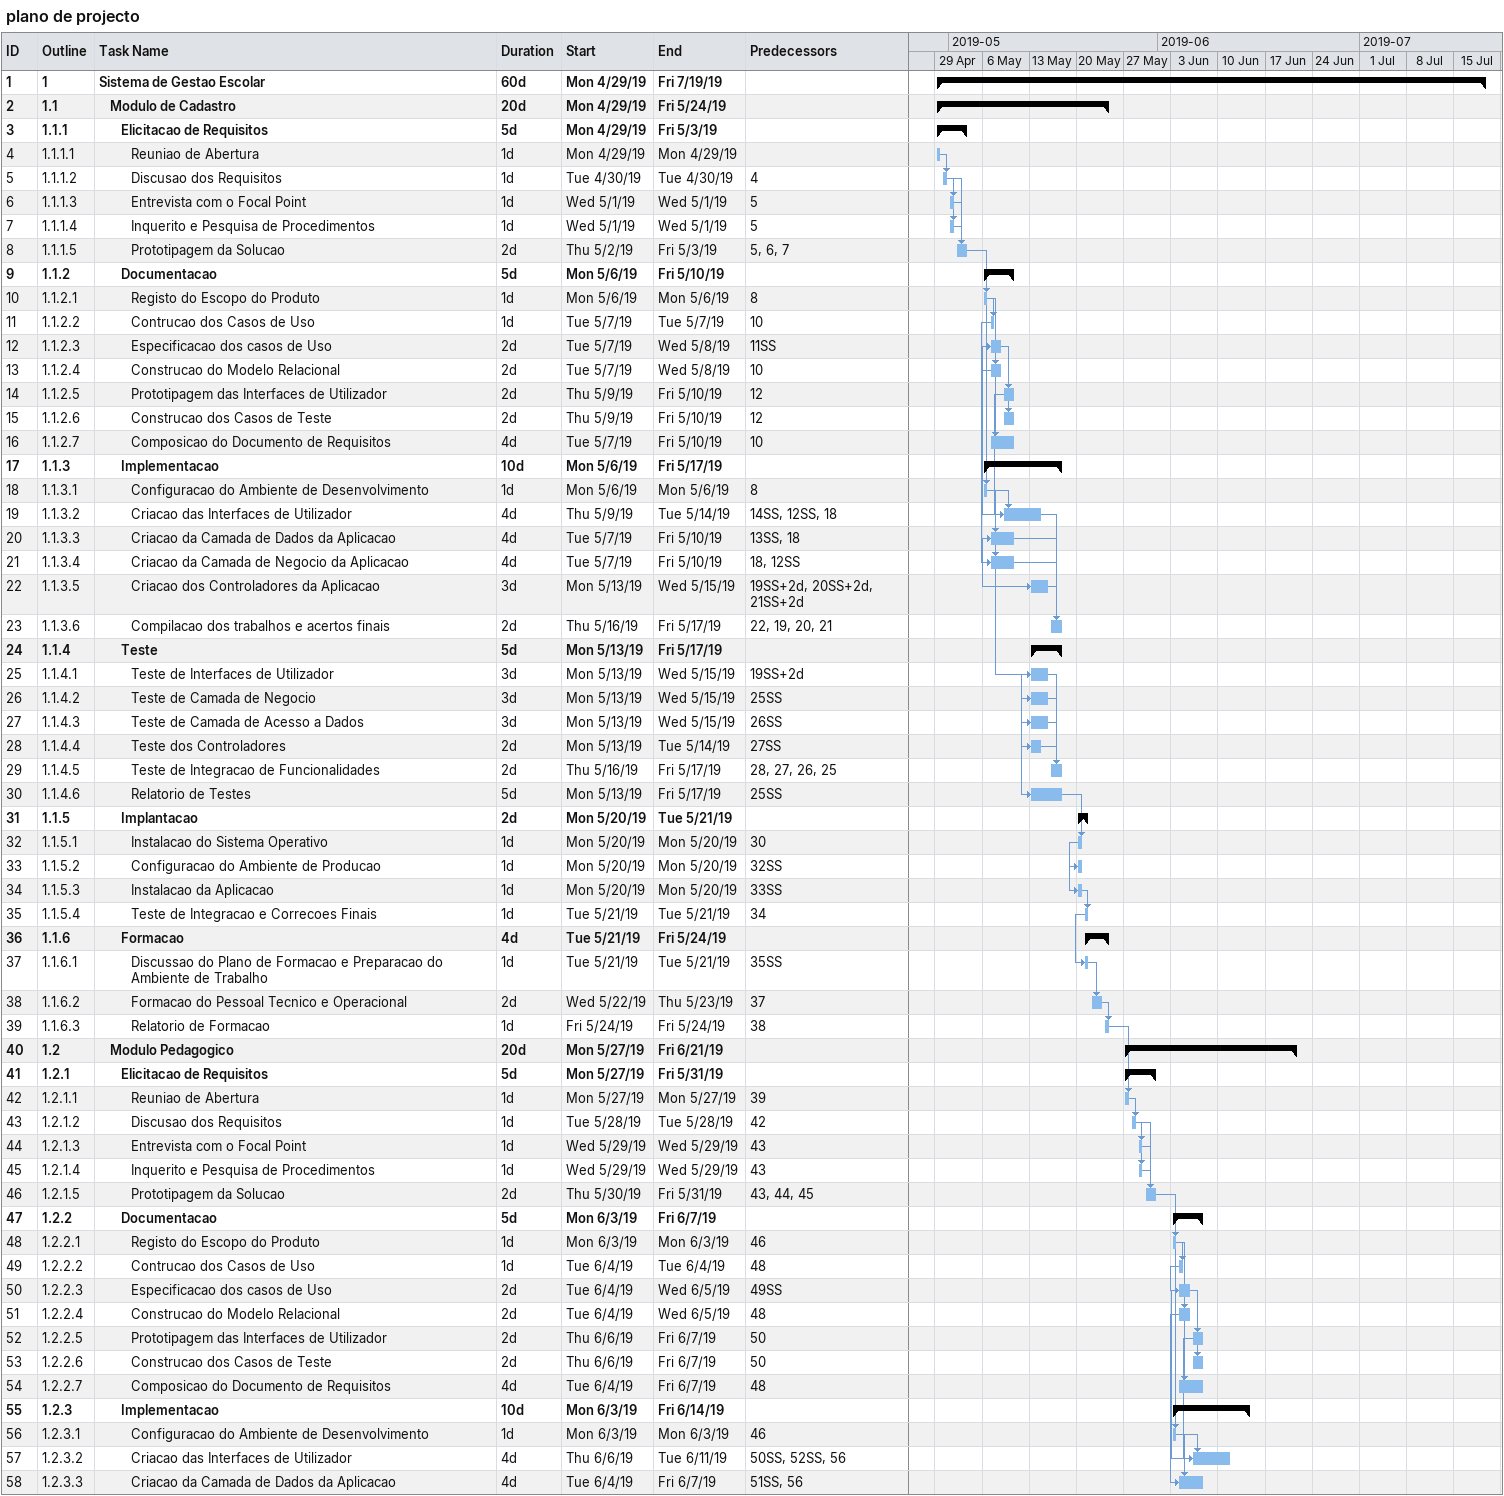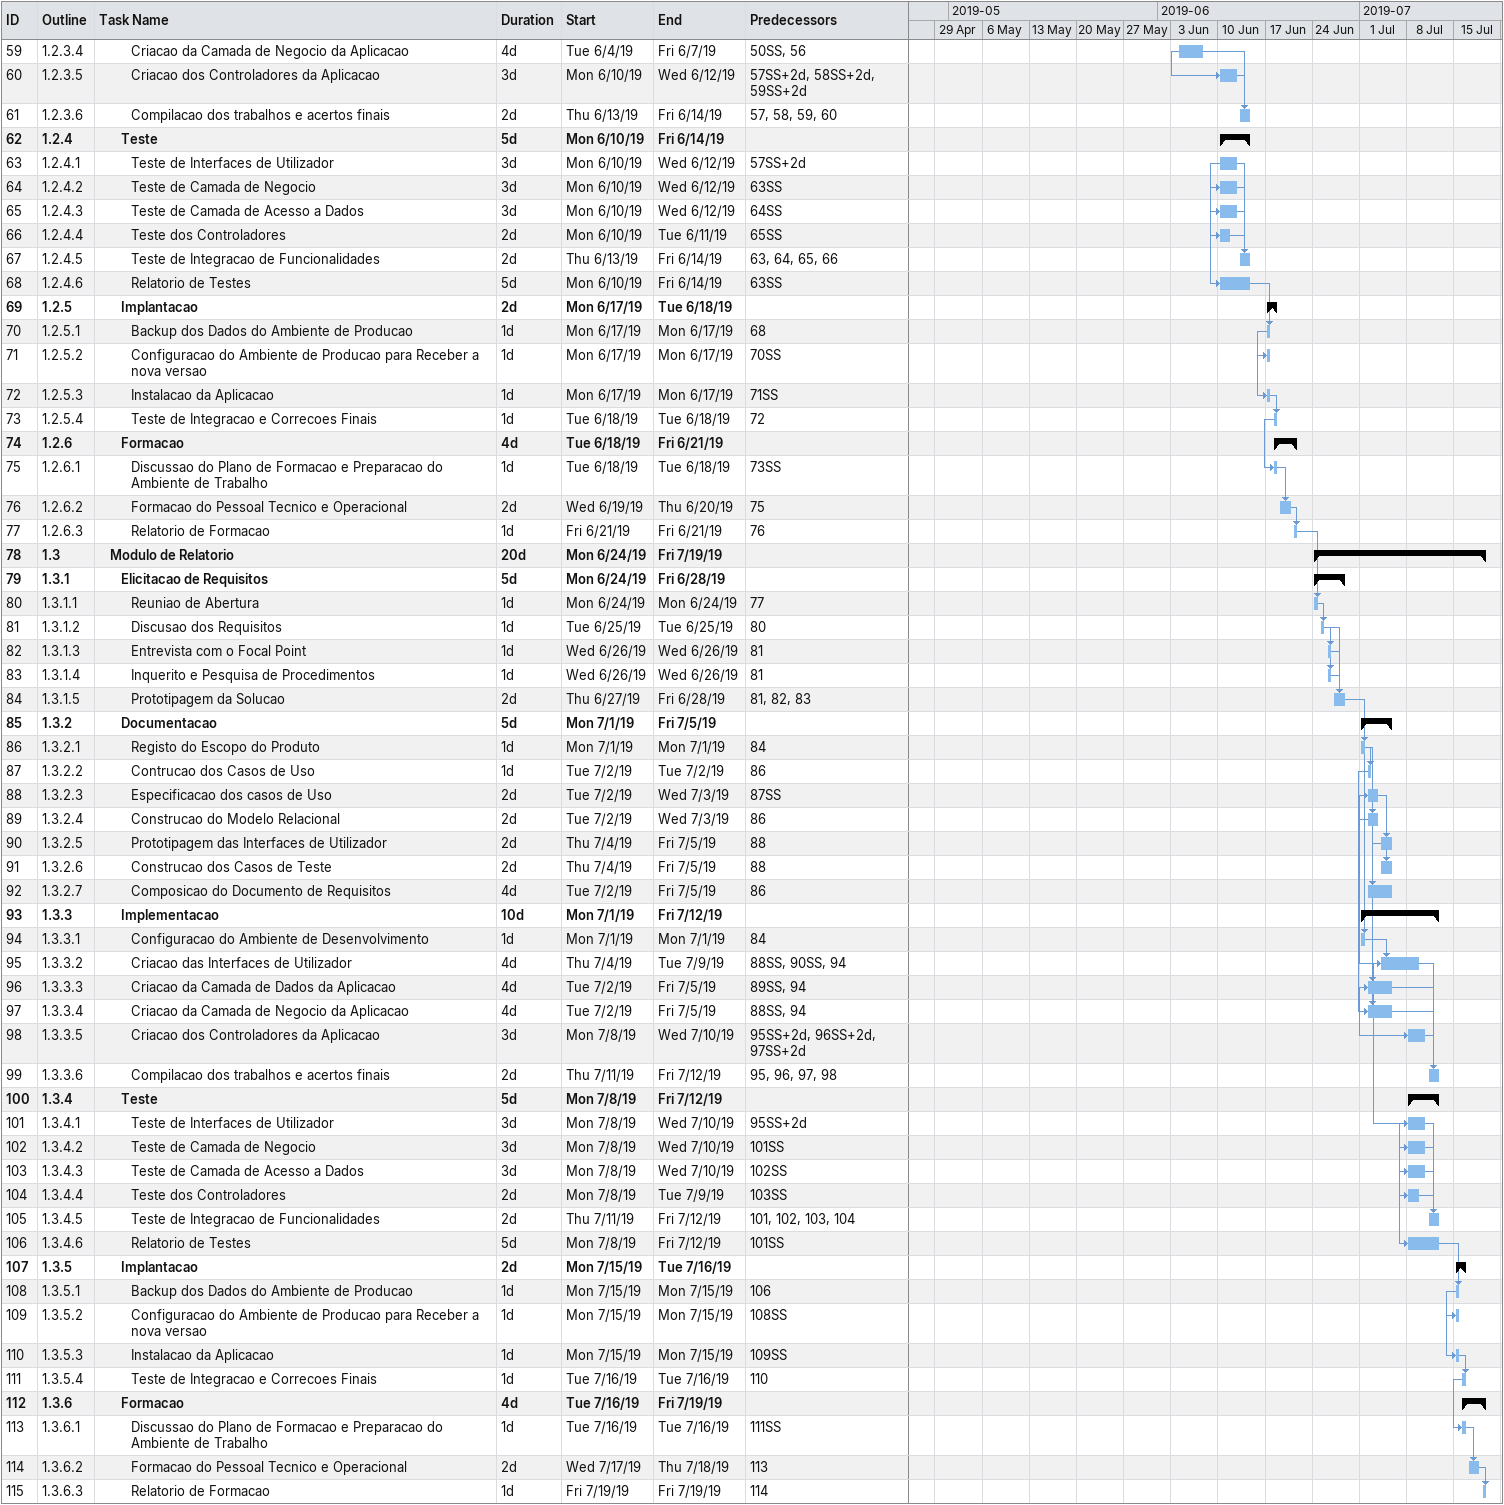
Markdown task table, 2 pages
plano de projecto

| ID | WBS | Task | Duration | Start | Finish | Predecessors |
|---|---|---|---|---|---|---|
| 1 | 1 | **Sistema de Gestao Escolar** | 60d | 2019-04-29 | 2019-07-19 |  |
| 2 | 1.1 | **Modulo de Cadastro** | 20d | 2019-04-29 | 2019-05-24 |  |
| 3 | 1.1.1 | **Elicitacao de Requisitos** | 5d | 2019-04-29 | 2019-05-03 |  |
| 4 | 1.1.1.1 | Reuniao de Abertura | 1d | 2019-04-29 | 2019-04-29 |  |
| 5 | 1.1.1.2 | Discusao dos Requisitos | 1d | 2019-04-30 | 2019-04-30 | 4 |
| 6 | 1.1.1.3 | Entrevista com o Focal Point | 1d | 2019-05-01 | 2019-05-01 | 5 |
| 7 | 1.1.1.4 | Inquerito e Pesquisa de Procedimentos | 1d | 2019-05-01 | 2019-05-01 | 5 |
| 8 | 1.1.1.5 | Prototipagem da Solucao | 2d | 2019-05-02 | 2019-05-03 | 5, 6, 7 |
| 9 | 1.1.2 | **Documentacao** | 5d | 2019-05-06 | 2019-05-10 |  |
| 10 | 1.1.2.1 | Registo do Escopo do Produto | 1d | 2019-05-06 | 2019-05-06 | 8 |
| 11 | 1.1.2.2 | Contrucao dos Casos de Uso | 1d | 2019-05-07 | 2019-05-07 | 10 |
| 12 | 1.1.2.3 | Especificacao dos casos de Uso | 2d | 2019-05-07 | 2019-05-08 | 11SS |
| 13 | 1.1.2.4 | Construcao do Modelo Relacional | 2d | 2019-05-07 | 2019-05-08 | 10 |
| 14 | 1.1.2.5 | Prototipagem das Interfaces de Utilizador | 2d | 2019-05-09 | 2019-05-10 | 12 |
| 15 | 1.1.2.6 | Construcao dos Casos de Teste | 2d | 2019-05-09 | 2019-05-10 | 12 |
| 16 | 1.1.2.7 | Composicao do Documento de Requisitos | 4d | 2019-05-07 | 2019-05-10 | 10 |
| 17 | 1.1.3 | **Implementacao** | 10d | 2019-05-06 | 2019-05-17 |  |
| 18 | 1.1.3.1 | Configuracao do Ambiente de Desenvolvimento | 1d | 2019-05-06 | 2019-05-06 | 8 |
| 19 | 1.1.3.2 | Criacao das Interfaces de Utilizador | 4d | 2019-05-09 | 2019-05-14 | 14SS, 12SS, 18 |
| 20 | 1.1.3.3 | Criacao da Camada de Dados da Aplicacao | 4d | 2019-05-07 | 2019-05-10 | 13SS, 18 |
| 21 | 1.1.3.4 | Criacao da Camada de Negocio da Aplicacao | 4d | 2019-05-07 | 2019-05-10 | 18, 12SS |
| 22 | 1.1.3.5 | Criacao dos Controladores da Aplicacao | 3d | 2019-05-13 | 2019-05-15 | 19SS+2d, 20SS+2d, 21SS+2d |
| 23 | 1.1.3.6 | Compilacao dos trabalhos e acertos finais | 2d | 2019-05-16 | 2019-05-17 | 22, 19, 20, 21 |
| 24 | 1.1.4 | **Teste** | 5d | 2019-05-13 | 2019-05-17 |  |
| 25 | 1.1.4.1 | Teste de Interfaces de Utilizador | 3d | 2019-05-13 | 2019-05-15 | 19SS+2d |
| 26 | 1.1.4.2 | Teste de Camada de Negocio | 3d | 2019-05-13 | 2019-05-15 | 25SS |
| 27 | 1.1.4.3 | Teste de Camada de Acesso a Dados | 3d | 2019-05-13 | 2019-05-15 | 26SS |
| 28 | 1.1.4.4 | Teste dos Controladores | 2d | 2019-05-13 | 2019-05-14 | 27SS |
| 29 | 1.1.4.5 | Teste de Integracao de Funcionalidades | 2d | 2019-05-16 | 2019-05-17 | 28, 27, 26, 25 |
| 30 | 1.1.4.6 | Relatorio de Testes | 5d | 2019-05-13 | 2019-05-17 | 25SS |
| 31 | 1.1.5 | **Implantacao** | 2d | 2019-05-20 | 2019-05-21 |  |
| 32 | 1.1.5.1 | Instalacao do Sistema Operativo | 1d | 2019-05-20 | 2019-05-20 | 30 |
| 33 | 1.1.5.2 | Configuracao do Ambiente de Producao | 1d | 2019-05-20 | 2019-05-20 | 32SS |
| 34 | 1.1.5.3 | Instalacao da Aplicacao | 1d | 2019-05-20 | 2019-05-20 | 33SS |
| 35 | 1.1.5.4 | Teste de Integracao e Correcoes Finais | 1d | 2019-05-21 | 2019-05-21 | 34 |
| 36 | 1.1.6 | **Formacao** | 4d | 2019-05-21 | 2019-05-24 |  |
| 37 | 1.1.6.1 | Discussao do Plano de Formacao e Preparacao do Ambiente de Trabalho | 1d | 2019-05-21 | 2019-05-21 | 35SS |
| 38 | 1.1.6.2 | Formacao do Pessoal Tecnico e Operacional | 2d | 2019-05-22 | 2019-05-23 | 37 |
| 39 | 1.1.6.3 | Relatorio de Formacao | 1d | 2019-05-24 | 2019-05-24 | 38 |
| 40 | 1.2 | **Modulo Pedagogico** | 20d | 2019-05-27 | 2019-06-21 |  |
| 41 | 1.2.1 | **Elicitacao de Requisitos** | 5d | 2019-05-27 | 2019-05-31 |  |
| 42 | 1.2.1.1 | Reuniao de Abertura | 1d | 2019-05-27 | 2019-05-27 | 39 |
| 43 | 1.2.1.2 | Discusao dos Requisitos | 1d | 2019-05-28 | 2019-05-28 | 42 |
| 44 | 1.2.1.3 | Entrevista com o Focal Point | 1d | 2019-05-29 | 2019-05-29 | 43 |
| 45 | 1.2.1.4 | Inquerito e Pesquisa de Procedimentos | 1d | 2019-05-29 | 2019-05-29 | 43 |
| 46 | 1.2.1.5 | Prototipagem da Solucao | 2d | 2019-05-30 | 2019-05-31 | 43, 44, 45 |
| 47 | 1.2.2 | **Documentacao** | 5d | 2019-06-03 | 2019-06-07 |  |
| 48 | 1.2.2.1 | Registo do Escopo do Produto | 1d | 2019-06-03 | 2019-06-03 | 46 |
| 49 | 1.2.2.2 | Contrucao dos Casos de Uso | 1d | 2019-06-04 | 2019-06-04 | 48 |
| 50 | 1.2.2.3 | Especificacao dos casos de Uso | 2d | 2019-06-04 | 2019-06-05 | 49SS |
| 51 | 1.2.2.4 | Construcao do Modelo Relacional | 2d | 2019-06-04 | 2019-06-05 | 48 |
| 52 | 1.2.2.5 | Prototipagem das Interfaces de Utilizador | 2d | 2019-06-06 | 2019-06-07 | 50 |
| 53 | 1.2.2.6 | Construcao dos Casos de Teste | 2d | 2019-06-06 | 2019-06-07 | 50 |
| 54 | 1.2.2.7 | Composicao do Documento de Requisitos | 4d | 2019-06-04 | 2019-06-07 | 48 |
| 55 | 1.2.3 | **Implementacao** | 10d | 2019-06-03 | 2019-06-14 |  |
| 56 | 1.2.3.1 | Configuracao do Ambiente de Desenvolvimento | 1d | 2019-06-03 | 2019-06-03 | 46 |
| 57 | 1.2.3.2 | Criacao das Interfaces de Utilizador | 4d | 2019-06-06 | 2019-06-11 | 50SS, 52SS, 56 |
| 58 | 1.2.3.3 | Criacao da Camada de Dados da Aplicacao | 4d | 2019-06-04 | 2019-06-07 | 51SS, 56 |
| 59 | 1.2.3.4 | Criacao da Camada de Negocio da Aplicacao | 4d | 2019-06-04 | 2019-06-07 | 50SS, 56 |
| 60 | 1.2.3.5 | Criacao dos Controladores da Aplicacao | 3d | 2019-06-10 | 2019-06-12 | 57SS+2d, 58SS+2d, 59SS+2d |
| 61 | 1.2.3.6 | Compilacao dos trabalhos e acertos finais | 2d | 2019-06-13 | 2019-06-14 | 57, 58, 59, 60 |
| 62 | 1.2.4 | **Teste** | 5d | 2019-06-10 | 2019-06-14 |  |
| 63 | 1.2.4.1 | Teste de Interfaces de Utilizador | 3d | 2019-06-10 | 2019-06-12 | 57SS+2d |
| 64 | 1.2.4.2 | Teste de Camada de Negocio | 3d | 2019-06-10 | 2019-06-12 | 63SS |
| 65 | 1.2.4.3 | Teste de Camada de Acesso a Dados | 3d | 2019-06-10 | 2019-06-12 | 64SS |
| 66 | 1.2.4.4 | Teste dos Controladores | 2d | 2019-06-10 | 2019-06-11 | 65SS |
| 67 | 1.2.4.5 | Teste de Integracao de Funcionalidades | 2d | 2019-06-13 | 2019-06-14 | 63, 64, 65, 66 |
| 68 | 1.2.4.6 | Relatorio de Testes | 5d | 2019-06-10 | 2019-06-14 | 63SS |
| 69 | 1.2.5 | **Implantacao** | 2d | 2019-06-17 | 2019-06-18 |  |
| 70 | 1.2.5.1 | Backup dos Dados do Ambiente de Producao | 1d | 2019-06-17 | 2019-06-17 | 68 |
| 71 | 1.2.5.2 | Configuracao do Ambiente de Producao para Receber a nova versao | 1d | 2019-06-17 | 2019-06-17 | 70SS |
| 72 | 1.2.5.3 | Instalacao da Aplicacao | 1d | 2019-06-17 | 2019-06-17 | 71SS |
| 73 | 1.2.5.4 | Teste de Integracao e Correcoes Finais | 1d | 2019-06-18 | 2019-06-18 | 72 |
| 74 | 1.2.6 | **Formacao** | 4d | 2019-06-18 | 2019-06-21 |  |
| 75 | 1.2.6.1 | Discussao do Plano de Formacao e Preparacao do Ambiente de Trabalho | 1d | 2019-06-18 | 2019-06-18 | 73SS |
| 76 | 1.2.6.2 | Formacao do Pessoal Tecnico e Operacional | 2d | 2019-06-19 | 2019-06-20 | 75 |
| 77 | 1.2.6.3 | Relatorio de Formacao | 1d | 2019-06-21 | 2019-06-21 | 76 |
| 78 | 1.3 | **Modulo de Relatorio** | 20d | 2019-06-24 | 2019-07-19 |  |
| 79 | 1.3.1 | **Elicitacao de Requisitos** | 5d | 2019-06-24 | 2019-06-28 |  |
| 80 | 1.3.1.1 | Reuniao de Abertura | 1d | 2019-06-24 | 2019-06-24 | 77 |
| 81 | 1.3.1.2 | Discusao dos Requisitos | 1d | 2019-06-25 | 2019-06-25 | 80 |
| 82 | 1.3.1.3 | Entrevista com o Focal Point | 1d | 2019-06-26 | 2019-06-26 | 81 |
| 83 | 1.3.1.4 | Inquerito e Pesquisa de Procedimentos | 1d | 2019-06-26 | 2019-06-26 | 81 |
| 84 | 1.3.1.5 | Prototipagem da Solucao | 2d | 2019-06-27 | 2019-06-28 | 81, 82, 83 |
| 85 | 1.3.2 | **Documentacao** | 5d | 2019-07-01 | 2019-07-05 |  |
| 86 | 1.3.2.1 | Registo do Escopo do Produto | 1d | 2019-07-01 | 2019-07-01 | 84 |
| 87 | 1.3.2.2 | Contrucao dos Casos de Uso | 1d | 2019-07-02 | 2019-07-02 | 86 |
| 88 | 1.3.2.3 | Especificacao dos casos de Uso | 2d | 2019-07-02 | 2019-07-03 | 87SS |
| 89 | 1.3.2.4 | Construcao do Modelo Relacional | 2d | 2019-07-02 | 2019-07-03 | 86 |
| 90 | 1.3.2.5 | Prototipagem das Interfaces de Utilizador | 2d | 2019-07-04 | 2019-07-05 | 88 |
| 91 | 1.3.2.6 | Construcao dos Casos de Teste | 2d | 2019-07-04 | 2019-07-05 | 88 |
| 92 | 1.3.2.7 | Composicao do Documento de Requisitos | 4d | 2019-07-02 | 2019-07-05 | 86 |
| 93 | 1.3.3 | **Implementacao** | 10d | 2019-07-01 | 2019-07-12 |  |
| 94 | 1.3.3.1 | Configuracao do Ambiente de Desenvolvimento | 1d | 2019-07-01 | 2019-07-01 | 84 |
| 95 | 1.3.3.2 | Criacao das Interfaces de Utilizador | 4d | 2019-07-04 | 2019-07-09 | 88SS, 90SS, 94 |
| 96 | 1.3.3.3 | Criacao da Camada de Dados da Aplicacao | 4d | 2019-07-02 | 2019-07-05 | 89SS, 94 |
| 97 | 1.3.3.4 | Criacao da Camada de Negocio da Aplicacao | 4d | 2019-07-02 | 2019-07-05 | 88SS, 94 |
| 98 | 1.3.3.5 | Criacao dos Controladores da Aplicacao | 3d | 2019-07-08 | 2019-07-10 | 95SS+2d, 96SS+2d, 97SS+2d |
| 99 | 1.3.3.6 | Compilacao dos trabalhos e acertos finais | 2d | 2019-07-11 | 2019-07-12 | 95, 96, 97, 98 |
| 100 | 1.3.4 | **Teste** | 5d | 2019-07-08 | 2019-07-12 |  |
| 101 | 1.3.4.1 | Teste de Interfaces de Utilizador | 3d | 2019-07-08 | 2019-07-10 | 95SS+2d |
| 102 | 1.3.4.2 | Teste de Camada de Negocio | 3d | 2019-07-08 | 2019-07-10 | 101SS |
| 103 | 1.3.4.3 | Teste de Camada de Acesso a Dados | 3d | 2019-07-08 | 2019-07-10 | 102SS |
| 104 | 1.3.4.4 | Teste dos Controladores | 2d | 2019-07-08 | 2019-07-09 | 103SS |
| 105 | 1.3.4.5 | Teste de Integracao de Funcionalidades | 2d | 2019-07-11 | 2019-07-12 | 101, 102, 103, 104 |
| 106 | 1.3.4.6 | Relatorio de Testes | 5d | 2019-07-08 | 2019-07-12 | 101SS |
| 107 | 1.3.5 | **Implantacao** | 2d | 2019-07-15 | 2019-07-16 |  |
| 108 | 1.3.5.1 | Backup dos Dados do Ambiente de Producao | 1d | 2019-07-15 | 2019-07-15 | 106 |
| 109 | 1.3.5.2 | Configuracao do Ambiente de Producao para Receber a nova versao | 1d | 2019-07-15 | 2019-07-15 | 108SS |
| 110 | 1.3.5.3 | Instalacao da Aplicacao | 1d | 2019-07-15 | 2019-07-15 | 109SS |
| 111 | 1.3.5.4 | Teste de Integracao e Correcoes Finais | 1d | 2019-07-16 | 2019-07-16 | 110 |
| 112 | 1.3.6 | **Formacao** | 4d | 2019-07-16 | 2019-07-19 |  |
| 113 | 1.3.6.1 | Discussao do Plano de Formacao e Preparacao do Ambiente de Trabalho | 1d | 2019-07-16 | 2019-07-16 | 111SS |
| 114 | 1.3.6.2 | Formacao do Pessoal Tecnico e Operacional | 2d | 2019-07-17 | 2019-07-18 | 113 |
| 115 | 1.3.6.3 | Relatorio de Formacao | 1d | 2019-07-19 | 2019-07-19 | 114 |
